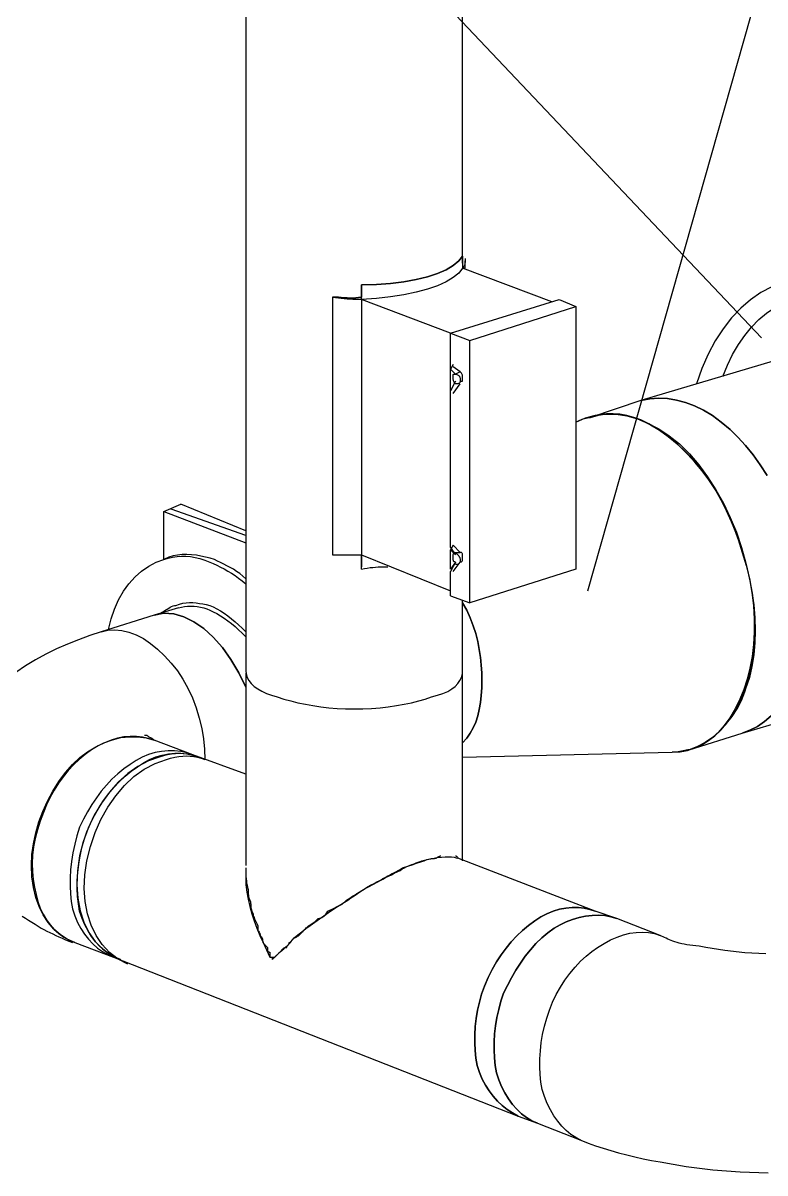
# Model space of a CAD drawing. Header units: metres. Extents: x 20 to 415, y 5 to 292.
# Drawn here: x 261.65 to 268.06, y 148.6 to 158.54 of the extents above; entities that cross this region are included whole.
import ezdxf

# ---------------------------------------------------------------- set-up
doc = ezdxf.new("R2010")
doc.units = ezdxf.units.M
for name, color, linetype in [('АРМАТУРА', 8, 'Continuous'), ('ВОЗДУХОВОДЫ', 7, 'Continuous'), ('ОБОЗНАЧЕНИЯ', 7, 'Continuous'), ('ОБОРУДОВАНИЕ', 8, 'Continuous')]:
    doc.layers.add(name, color=color, linetype=linetype)

msp = doc.modelspace()

# ---------------------------------------------------------------- linework, layer by layer
at = {"layer": 'АРМАТУРА'}
for points in [[(264.5722, 156.277), (264.7007, 156.2801), (264.8232, 156.2891), (264.9384, 156.3035), (265.045, 156.3231), (265.1425, 156.3474), (265.2291, 156.376), (265.3039, 156.4087), (265.366, 156.4451), (265.4141, 156.4845), (265.447, 156.527)], [(264.5722, 156.277), (264.7007, 156.2801), (264.8232, 156.2891), (264.9384, 156.3035), (265.045, 156.3231), (265.1425, 156.3474), (265.2291, 156.376), (265.3039, 156.4087), (265.366, 156.4451), (265.4141, 156.4845), (265.447, 156.527)], [(265.447, 156.527), (265.4141, 156.4847), (265.366, 156.4451), (265.3039, 156.4087), (265.2291, 156.376), (265.1425, 156.3474), (265.045, 156.3231), (264.9384, 156.3035), (264.8232, 156.2891), (264.7007, 156.2801), (264.5722, 156.277)], [(265.447, 156.527), (265.447, 156.4228)], [(265.4678, 156.5061), (265.4678, 156.5055), (265.4678, 156.5041), (265.4678, 156.5018), (265.4678, 156.4988), (265.4678, 156.4957), (265.4678, 156.4926), (265.4678, 156.4899), (265.4678, 156.4876), (265.4678, 156.4859), (265.4678, 156.4853)], [(265.447, 156.4228), (265.4141, 156.3803), (265.366, 156.3407), (265.3039, 156.3041), (265.2291, 156.2706), (265.1425, 156.2406), (265.045, 156.2143), (264.9384, 156.1922), (264.8232, 156.1743), (264.7007, 156.1608), (264.5722, 156.152)], [(265.447, 156.4645), (265.447, 156.4853)], [(265.4678, 156.4853), (265.4678, 156.4791), (265.4676, 156.4728), (265.4672, 156.4666), (265.4666, 156.4603), (265.4651, 156.4541), (265.4632, 156.4478), (265.4607, 156.4416), (265.4572, 156.4353), (265.4526, 156.4291), (265.447, 156.4228)], [(265.447, 156.4853), (265.447, 156.4797), (265.447, 156.4751), (265.447, 156.4718), (265.447, 156.469), (265.447, 156.4672), (265.447, 156.4659), (265.447, 156.4651), (265.447, 156.4647), (265.447, 156.4645), (265.447, 156.4645)], [(266.2176, 156.1312), (265.447, 156.4228)], [(265.4678, 156.4228), (265.4678, 156.4853)], [(264.5722, 156.277), (264.5722, 156.1729)], [(264.5722, 156.152), (264.5722, 156.277)], [(268.2172, 156.2979), (268.1191, 156.2604), (268.0251, 156.211), (267.9358, 156.1496), (267.8512, 156.0769), (267.7721, 155.9933), (267.6983, 155.899), (267.6306, 155.7944), (267.5694, 155.6801), (267.5148, 155.5562), (267.4673, 155.423)], [(264.3222, 156.1729), (264.3472, 156.1725), (264.3722, 156.171), (264.3972, 156.1689), (264.4222, 156.167), (264.4472, 156.1652), (264.4722, 156.1639), (264.4972, 156.1637), (264.5222, 156.165), (264.5472, 156.1679), (264.5722, 156.1729)], [(264.5722, 156.152), (264.5472, 156.152), (264.5222, 156.1522), (264.4972, 156.1527), (264.4722, 156.1535), (264.4472, 156.1548), (264.4222, 156.1566), (264.3972, 156.1593), (264.3722, 156.1627), (264.3472, 156.1672), (264.3222, 156.1729)], [(264.3222, 156.1729), (264.3222, 153.9442)], [(264.5722, 156.1729), (264.5472, 156.1679), (264.5222, 156.165), (264.4972, 156.1637), (264.4722, 156.1639), (264.4472, 156.1652), (264.4222, 156.167), (264.3972, 156.1689), (264.3722, 156.171), (264.3472, 156.1725), (264.3222, 156.1729)], [(265.3428, 155.8604), (264.5722, 156.152)], [(264.5722, 156.152), (264.5722, 153.9442)], [(265.3428, 155.8604), (266.2801, 156.152)], [(266.2801, 156.152), (266.4259, 156.0896)], [(267.6964, 155.4855), (267.7364, 155.583), (267.7812, 155.6749), (267.8308, 155.7609), (267.8852, 155.8403), (267.9439, 155.9125), (268.0068, 155.9775), (268.0743, 156.0344), (268.1457, 156.0827), (268.2211, 156.1223), (268.3005, 156.152)], [(265.5095, 155.798), (266.4259, 156.0896)], [(266.4259, 156.0896), (266.4259, 153.8193)], [(265.3428, 155.548), (265.3428, 155.8604)], [(265.3428, 155.8604), (265.5095, 155.798)], [(265.5095, 153.5277), (265.5095, 155.798)], [(265.3637, 155.5897), (265.3428, 155.548)], [(265.3428, 155.548), (265.3845, 155.5064)], [(265.3428, 155.548), (265.3845, 155.5064)], [(265.3428, 155.3606), (265.3428, 155.548)], [(265.4261, 155.5272), (265.3637, 155.5689)], [(265.3845, 155.423), (265.3789, 155.4293), (265.3743, 155.4356), (265.3707, 155.4418), (265.3683, 155.448), (265.3664, 155.4543), (265.3649, 155.4606), (265.3643, 155.4668), (265.3639, 155.473), (265.3637, 155.4793), (265.3637, 155.4855), (265.3637, 155.4912), (265.3639, 155.4957), (265.3643, 155.4993), (265.3649, 155.502), (265.3664, 155.5039), (265.3683, 155.5051), (265.3707, 155.506), (265.3743, 155.5062), (265.3789, 155.5064), (265.3845, 155.5064)], [(265.4261, 155.5272), (265.3845, 155.5064)], [(265.3845, 155.5064), (265.3907, 155.5057), (265.3968, 155.5041), (265.4026, 155.5014), (265.4082, 155.4978), (265.4132, 155.4935), (265.4174, 155.4884), (265.4212, 155.483), (265.4239, 155.4772), (265.4255, 155.471), (265.4261, 155.4647), (265.4261, 155.4585), (265.4259, 155.4524), (265.4255, 155.4466), (265.4249, 155.4412), (265.4237, 155.4362), (265.4216, 155.4318), (265.4191, 155.4283), (265.4155, 155.4253), (265.4109, 155.4237), (265.4053, 155.423)], [(265.447, 155.4647), (265.447, 155.471), (265.4468, 155.4772), (265.4464, 155.4835), (265.4457, 155.4897), (265.4443, 155.4959), (265.4424, 155.5022), (265.4399, 155.5085), (265.4364, 155.5147), (265.4318, 155.5209), (265.4261, 155.5272)], [(265.3845, 155.4439), (265.3428, 155.3606)], [(265.3845, 155.4439), (265.3428, 155.3606)], [(265.3637, 155.3397), (265.4261, 155.423)], [(265.4053, 155.423), (265.3845, 155.423)], [(265.4261, 155.4439), (265.4318, 155.4439), (265.4364, 155.4441), (265.4399, 155.4445), (265.4424, 155.4453), (265.4443, 155.4466), (265.4457, 155.4485), (265.4464, 155.4512), (265.4468, 155.4545), (265.447, 155.4591), (265.447, 155.4647)], [(265.3428, 154.0067), (265.3428, 155.3606)], [(263.5724, 154.1109), (262.9267, 154.34)], [(265.3637, 154.0276), (265.3428, 153.9859)], [(265.4261, 153.9651), (265.3637, 154.0276)], [(264.3222, 153.9442), (264.3472, 153.9442), (264.3722, 153.9442), (264.3972, 153.9442), (264.4222, 153.9442), (264.4472, 153.9442), (264.4722, 153.9442), (264.4972, 153.9442), (264.5222, 153.9442), (264.5472, 153.9442), (264.5722, 153.9442)], [(264.5722, 153.9442), (265.3428, 153.6318)], [(264.5722, 153.8193), (264.5722, 153.9442)], [(264.5722, 153.9442), (264.5722, 153.8401)], [(265.3428, 154.0067), (265.3845, 153.9442)], [(265.3428, 153.9859), (265.3845, 153.9442)], [(265.3428, 153.8193), (265.3428, 153.9859)], [(265.3845, 153.8818), (265.3789, 153.8824), (265.3743, 153.884), (265.3707, 153.887), (265.3683, 153.8905), (265.3664, 153.8949), (265.3649, 153.8999), (265.3643, 153.9053), (265.3639, 153.9111), (265.3637, 153.9172), (265.3637, 153.9234), (265.3637, 153.9297), (265.3639, 153.9357), (265.3643, 153.9417), (265.3649, 153.9471), (265.3664, 153.9522), (265.3683, 153.9565), (265.3707, 153.9601), (265.3743, 153.9628), (265.3789, 153.9644), (265.3845, 153.9651)], [(265.3845, 153.9651), (265.3907, 153.9588), (265.3968, 153.9526), (265.4026, 153.9463), (265.4082, 153.9401), (265.4132, 153.9338), (265.4174, 153.9276), (265.4212, 153.9213), (265.4239, 153.9151), (265.4255, 153.9088), (265.4261, 153.9026), (265.4261, 153.897), (265.4259, 153.8924), (265.4255, 153.8884), (265.4249, 153.8849), (265.4237, 153.8818), (265.4216, 153.8786), (265.4191, 153.8753), (265.4155, 153.8713), (265.4109, 153.8666), (265.4053, 153.8609)], [(265.3845, 153.9651), (265.4261, 153.9651)], [(265.4261, 153.8818), (265.4318, 153.8824), (265.4364, 153.884), (265.4399, 153.887), (265.4424, 153.8905), (265.4443, 153.8949), (265.4457, 153.8999), (265.4464, 153.9053), (265.4468, 153.9111), (265.447, 153.9172), (265.447, 153.9234), (265.447, 153.9297), (265.4468, 153.9357), (265.4464, 153.9417), (265.4457, 153.9471), (265.4443, 153.9522), (265.4424, 153.9565), (265.4399, 153.9601), (265.4364, 153.9628), (265.4318, 153.9644), (265.4261, 153.9651)], [(264.5722, 153.8193), (264.5972, 153.8249), (264.622, 153.8295), (264.6465, 153.833), (264.6709, 153.8357), (264.6947, 153.8376), (264.7176, 153.8388), (264.7401, 153.8397), (264.7615, 153.8399), (264.7819, 153.8401), (264.8013, 153.8401)], [(265.3845, 153.8818), (265.3428, 153.7984)], [(265.3845, 153.8818), (265.3428, 153.8193)], [(265.3637, 153.7984), (265.4261, 153.8818)], [(265.4053, 153.8609), (265.3845, 153.8609)], [(266.4259, 153.8193), (265.5095, 153.5277)], [(265.3428, 153.5902), (265.3428, 153.7984)], [(265.3428, 153.5902), (265.5095, 153.5277)]]:
    msp.add_lwpolyline(points, dxfattribs=at)
at = {"layer": 'ВОЗДУХОВОДЫ'}
for points in [[(263.5724, 166.2538), (263.5724, 152.9445)], [(265.447, 156.4853), (265.447, 166.2538)], [(268.5296, 155.7355), (266.9883, 155.2773)], [(266.9883, 155.2773), (266.5509, 155.1314)], [(268.0793, 154.6291), (268.0199, 154.7213), (267.9578, 154.8078), (267.8935, 154.888), (267.827, 154.9611), (267.7589, 155.0273), (267.6833, 155.0917), (267.6069, 155.1473), (267.5294, 155.1941), (267.4517, 155.2323), (267.3736, 155.2616), (267.2955, 155.2822), (267.2178, 155.2941), (267.1405, 155.2972), (267.0639, 155.2916), (266.9883, 155.2773)], [(266.9883, 155.2773), (267.0639, 155.2916), (267.1405, 155.2972), (267.2178, 155.2941), (267.2955, 155.2822), (267.3736, 155.2616), (267.4517, 155.2323), (267.5294, 155.1941), (267.6069, 155.1473), (267.6833, 155.0917), (267.7589, 155.0273), (267.827, 154.9611), (267.8935, 154.888), (267.9578, 154.8078), (268.0199, 154.7213), (268.0793, 154.6291)], [(266.9883, 155.1106), (266.9264, 155.1325), (266.8658, 155.1485), (266.8064, 155.1588), (266.7483, 155.1633), (266.6915, 155.1627), (266.6359, 155.1571), (266.5815, 155.1469), (266.5284, 155.1321), (266.4765, 155.1129), (266.4259, 155.0898)], [(266.4259, 155.0898), (266.509, 155.1269), (266.595, 155.1504), (266.6838, 155.1608), (266.7742, 155.1588), (266.866, 155.1446), (266.9583, 155.1183), (267.0508, 155.0806), (267.1424, 155.0319), (267.2328, 154.9723), (267.3215, 154.9023), (267.4071, 154.8163), (267.4884, 154.7211), (267.5648, 154.6176), (267.6361, 154.5068), (267.7017, 154.3895), (267.761, 154.2665), (267.8135, 154.1388), (267.8587, 154.0073), (267.8962, 153.8728), (267.9256, 153.736)], [(266.4259, 155.0898), (266.4384, 155.0961), (266.4509, 155.1021), (266.4634, 155.1081), (266.4759, 155.1135), (266.4884, 155.1185), (266.5009, 155.1229), (266.5134, 155.1265), (266.5259, 155.1292), (266.5384, 155.1308), (266.5509, 155.1314)], [(266.5509, 155.1314), (266.6209, 155.1515), (266.6929, 155.1617), (266.7667, 155.1621), (266.8419, 155.1529), (266.9181, 155.1342), (266.9947, 155.106), (267.0718, 155.0688), (267.1487, 155.0221), (267.2251, 154.9667), (267.3007, 154.9023), (267.3744, 154.8357), (267.4453, 154.7609), (267.5127, 154.6789), (267.5767, 154.5905), (267.6367, 154.4962), (267.6921, 154.397), (267.7429, 154.2935), (267.7885, 154.1865), (267.8287, 154.0769), (267.8631, 153.9651), (267.8974, 153.8522), (267.9256, 153.7385), (267.9474, 153.6249), (267.9631, 153.5118), (267.9724, 153.4002), (267.9756, 153.2902), (267.9724, 153.183), (267.9631, 153.0786), (267.9474, 152.9782), (267.9256, 152.882), (267.8924, 152.7858), (267.8554, 152.697), (267.8143, 152.6158), (267.7693, 152.5421), (267.72, 152.4758), (267.666, 152.4171), (267.6079, 152.3659), (267.545, 152.3221), (267.4773, 152.2859), (267.4048, 152.2571)], [(267.2591, 152.2363), (267.3265, 152.2407), (267.3915, 152.2534), (267.454, 152.274), (267.514, 152.3023), (267.5715, 152.338), (267.6265, 152.3802), (267.679, 152.4292), (267.7289, 152.4844), (267.7764, 152.5452), (267.8214, 152.6112), (267.8564, 152.6831), (267.8866, 152.7603), (267.912, 152.8428), (267.9326, 152.9295), (267.9491, 153.0201), (267.961, 153.1136), (267.9685, 153.2098), (267.972, 153.3077), (267.9716, 153.4071), (267.9672, 153.5068), (267.9522, 153.6131), (267.9326, 153.7189), (267.9083, 153.8238), (267.8799, 153.9278), (267.8475, 154.0303), (267.8112, 154.1307), (267.7716, 154.229), (267.7287, 154.3248), (267.6827, 154.4172), (267.634, 154.5066), (267.5765, 154.5916), (267.5169, 154.6714), (267.455, 154.7459), (267.3917, 154.8153), (267.3267, 154.879), (267.2605, 154.9371), (267.1934, 154.9894), (267.1253, 155.0358), (267.057, 155.0762), (266.9883, 155.1106)], [(267.9256, 153.736), (267.9468, 153.6181), (267.961, 153.5016), (267.9678, 153.3877), (267.9683, 153.2765), (267.962, 153.1684), (267.9495, 153.0642), (267.9312, 152.9641), (267.9068, 152.8689), (267.8772, 152.7789), (267.8423, 152.6945), (267.8023, 152.611), (267.7577, 152.535), (267.7083, 152.4671), (267.655, 152.4073), (267.5975, 152.3561), (267.5363, 152.3138), (267.4717, 152.2803), (267.4036, 152.2561), (267.3328, 152.2413), (267.2591, 152.2363)], [(265.447, 152.9445), (265.447, 153.5485)], [(265.447, 153.5277), (265.482, 153.4641), (265.5124, 153.3983), (265.538, 153.3313), (265.5597, 153.2631), (265.5772, 153.1944), (265.5909, 153.1259), (265.6013, 153.0576), (265.6082, 152.9905), (265.6124, 152.9249), (265.6136, 152.8612), (265.6124, 152.7937), (265.6082, 152.7289), (265.6013, 152.6668), (265.5909, 152.6077), (265.5772, 152.5514), (265.5597, 152.4983), (265.538, 152.4485), (265.5124, 152.4019), (265.482, 152.359), (265.447, 152.3196)], [(265.447, 152.3196), (265.482, 152.359), (265.5124, 152.4019), (265.538, 152.4485), (265.5597, 152.4983), (265.5772, 152.5514), (265.5909, 152.6077), (265.6013, 152.6668), (265.6082, 152.7289), (265.6124, 152.7937), (265.6136, 152.8612), (265.6124, 152.9249), (265.6082, 152.9905), (265.6013, 153.0578), (265.5909, 153.1259), (265.5772, 153.1944), (265.5597, 153.2631), (265.538, 153.3313), (265.5124, 153.3983), (265.482, 153.4641), (265.447, 153.5277)], [(262.781, 153.4235), (262.3227, 153.2777)], [(262.9892, 153.486), (262.781, 153.4235)], [(262.781, 153.4235), (262.8638, 153.4381), (262.9492, 153.4327), (263.0359, 153.4081), (263.1225, 153.3656), (263.2079, 153.3065), (263.2908, 153.2317), (263.37, 153.1423), (263.4441, 153.0397), (263.512, 152.9247), (263.5724, 152.7987)], [(263.5724, 152.7987), (263.512, 152.9247), (263.4441, 153.0397), (263.37, 153.1423), (263.2908, 153.2317), (263.2079, 153.3065), (263.1225, 153.3656), (263.0359, 153.4081), (262.9492, 153.4325), (262.8638, 153.4381), (262.781, 153.4235)], [(262.3227, 153.2777), (262.2234, 153.2452), (262.1257, 153.21), (262.0295, 153.1717), (261.9355, 153.1301), (261.8437, 153.0851), (261.7543, 153.0363), (261.6679, 152.9836), (261.5841, 152.9266)], [(262.3227, 153.2777), (262.3802, 153.2915), (262.4396, 153.2956), (262.5004, 153.2902), (262.5622, 153.2754), (262.6247, 153.2517), (262.6872, 153.2192), (262.7491, 153.1784), (262.8099, 153.1292), (262.8693, 153.0719), (262.9267, 153.007), (262.9805, 152.9409), (263.029, 152.8685), (263.0723, 152.7903), (263.1105, 152.7077), (263.1429, 152.6216), (263.1696, 152.5331), (263.1908, 152.4431), (263.2061, 152.3525), (263.2152, 152.2623), (263.2183, 152.1738)], [(263.5724, 152.9445), (263.5756, 152.9139), (263.5845, 152.8847), (263.5995, 152.857), (263.6197, 152.831), (263.6453, 152.8066), (263.6759, 152.7841), (263.7111, 152.7637), (263.7511, 152.7451), (263.7951, 152.7291), (263.8432, 152.7154), (263.9007, 152.6972), (263.9605, 152.6806), (264.0225, 152.6654), (264.0869, 152.6518), (264.1529, 152.64), (264.221, 152.63), (264.291, 152.6218), (264.3624, 152.616), (264.4354, 152.6125), (264.5097, 152.6112), (264.5847, 152.6125), (264.659, 152.616), (264.7324, 152.622), (264.8042, 152.63), (264.8742, 152.64), (264.9417, 152.6518), (265.006, 152.6654), (265.0669, 152.6806), (265.1237, 152.6972), (265.1762, 152.7154), (265.2293, 152.7291), (265.2764, 152.7451), (265.3174, 152.7635), (265.3524, 152.7841), (265.382, 152.8066), (265.4057, 152.831), (265.4239, 152.857), (265.4368, 152.8847), (265.4445, 152.9139), (265.447, 152.9445)], [(263.5724, 152.9236), (263.5724, 152.3821)], [(265.447, 152.3821), (265.447, 152.9236)], [(267.8631, 152.4029), (269.3419, 152.8403)], [(267.8631, 152.4029), (267.9306, 152.4267), (267.9951, 152.4598), (268.0564, 152.5019), (268.1141, 152.5527)], [(268.1141, 152.5527), (268.0564, 152.5019), (267.9951, 152.4598), (267.9306, 152.4267), (267.8631, 152.4029)], [(261.7187, 151.2574), (261.7231, 151.3517), (261.7356, 151.4463), (261.7558, 151.5408), (261.7833, 151.6344), (261.8176, 151.726), (261.8582, 151.8154), (261.9045, 151.9012), (261.9559, 151.9832), (262.0122, 152.0605), (262.0728, 152.1322), (262.1371, 152.1909), (262.2044, 152.2419), (262.2744, 152.2848), (262.3461, 152.3194), (262.4189, 152.3457), (262.4927, 152.3632), (262.5664, 152.3717), (262.6393, 152.3709), (262.7112, 152.3604), (262.781, 152.3404)], [(262.781, 152.3404), (262.7303, 152.3567), (262.6787, 152.3677), (262.626, 152.3736), (262.5722, 152.3742), (262.5181, 152.3692), (262.4631, 152.3586), (262.4075, 152.3421), (262.3517, 152.3198), (262.2956, 152.2915), (262.2394, 152.2571), (262.1844, 152.2178), (262.1321, 152.1749), (262.0826, 152.1284), (262.0357, 152.0786), (261.9922, 152.0255), (261.9516, 151.9693), (261.9141, 151.9101), (261.8801, 151.8479), (261.8497, 151.7831), (261.8228, 151.7156), (261.7941, 151.6406), (261.7703, 151.566), (261.7516, 151.4919), (261.7379, 151.4184), (261.7291, 151.3459), (261.7254, 151.2747), (261.7266, 151.2051), (261.7329, 151.1372), (261.7441, 151.0712), (261.7604, 151.0074), (261.7754, 150.9468), (261.7949, 150.8902), (261.8193, 150.8375), (261.8476, 150.7889), (261.8801, 150.7446), (261.9164, 150.7046), (261.9559, 150.6692), (261.999, 150.6381), (262.0449, 150.6121), (262.0936, 150.5909)], [(262.781, 152.3404), (262.7747, 152.3461), (262.7685, 152.3509), (262.7622, 152.3548), (262.756, 152.3582), (262.7497, 152.3613), (262.7434, 152.3644), (262.7372, 152.3679), (262.731, 152.3719), (262.7247, 152.3765), (262.7185, 152.3821), (262.7128, 152.3821), (262.7083, 152.3821), (262.7047, 152.3821), (262.7022, 152.3821), (262.7003, 152.3821), (262.6989, 152.3821), (262.6983, 152.3821), (262.6978, 152.3821), (262.6976, 152.3821), (262.6976, 152.3821)], [(263.1142, 152.2155), (262.781, 152.3404)], [(263.5724, 152.3821), (263.5724, 151.2574)], [(265.447, 151.299), (265.447, 152.3821)], [(267.4048, 152.2571), (267.8631, 152.4029)], [(263.1142, 152.2155), (263.063, 152.2317), (263.0099, 152.2428), (262.9553, 152.2488), (262.8997, 152.2492), (262.8434, 152.2442), (262.7872, 152.2336), (262.7316, 152.2171), (262.677, 152.1949), (262.6239, 152.1665), (262.5727, 152.1322), (262.5177, 152.0928), (262.4652, 152.0499), (262.4152, 152.0034), (262.3677, 151.9537), (262.3227, 151.9006), (262.2802, 151.8443), (262.2402, 151.7852), (262.2028, 151.7229), (262.1678, 151.6581), (262.1353, 151.5906), (262.1122, 151.5156), (262.0928, 151.4411), (262.0772, 151.3669), (262.0653, 151.2934), (262.0572, 151.2209), (262.0528, 151.1499), (262.0522, 151.0801), (262.0553, 151.0122), (262.0622, 150.9462), (262.0728, 150.8825), (262.0934, 150.8218), (262.1176, 150.7652), (262.1453, 150.7125), (262.1765, 150.664), (262.2109, 150.6196), (262.2482, 150.5796), (262.2888, 150.5442), (262.3321, 150.5132), (262.3781, 150.4871), (262.4269, 150.4659)], [(262.4893, 150.4451), (262.4406, 150.4663), (262.3946, 150.4923), (262.3513, 150.5234), (262.3106, 150.5588), (262.2734, 150.5988), (262.239, 150.6431), (262.2078, 150.6917), (262.1801, 150.7444), (262.1559, 150.801), (262.1353, 150.8616), (262.1246, 150.9254), (262.1178, 150.9912), (262.1146, 151.0587), (262.1153, 151.1276), (262.1196, 151.1976), (262.1278, 151.268), (262.1396, 151.3388), (262.1553, 151.4096), (262.1746, 151.4798), (262.1977, 151.549), (262.2302, 151.6221), (262.2652, 151.6914), (262.3027, 151.7571), (262.3427, 151.8189), (262.3852, 151.877), (262.4302, 151.9314), (262.4777, 151.982), (262.5277, 152.0289), (262.5802, 152.072), (262.6352, 152.1113), (262.6864, 152.1457), (262.7393, 152.174), (262.7937, 152.1963), (262.8484, 152.2128), (262.9034, 152.2234), (262.9576, 152.2284), (263.0107, 152.228), (263.0617, 152.2221), (263.1105, 152.2109), (263.1559, 152.1946)], [(263.1559, 152.1946), (263.1246, 152.2059), (263.0932, 152.2146), (263.0615, 152.2209), (263.0296, 152.2246), (262.9969, 152.2259), (262.9638, 152.2246), (262.9301, 152.2209), (262.8953, 152.2146), (262.8595, 152.2059), (262.8226, 152.1946)], [(265.447, 152.1946), (267.2591, 152.2363)], [(267.4048, 152.2571), (267.3924, 152.2565), (267.3797, 152.2551), (267.3667, 152.2528), (267.3536, 152.2498), (267.3399, 152.2467), (267.3253, 152.2436), (267.3103, 152.2409), (267.2942, 152.2386), (267.2772, 152.2369), (267.2591, 152.2363)], [(262.8226, 152.1946), (262.7297, 152.1617), (262.6391, 152.1138), (262.552, 152.0522), (262.4698, 151.978), (262.3931, 151.8926), (262.3231, 151.7972), (262.2615, 151.6931), (262.2088, 151.5815), (262.1663, 151.4636), (262.1353, 151.3407), (262.1171, 151.2122), (262.1122, 151.0897), (262.1199, 150.9741), (262.1399, 150.8666), (262.1717, 150.7679), (262.2148, 150.6794), (262.2686, 150.6019), (262.3325, 150.5363), (262.4064, 150.4836), (262.4893, 150.4451)], [(262.5518, 150.4034), (262.4687, 150.4476), (262.395, 150.5046), (262.3311, 150.5734), (262.2773, 150.6527), (262.2342, 150.7419), (262.2023, 150.8398), (262.1823, 150.9456), (262.1746, 151.058), (262.1796, 151.1761), (262.1977, 151.299), (262.2282, 151.4225), (262.2692, 151.5421), (262.32, 151.656), (262.3798, 151.7629), (262.4477, 151.8614), (262.5231, 151.9499), (262.6054, 152.027), (262.6937, 152.0909), (262.7872, 152.1403), (262.8851, 152.1738)], [(262.8851, 152.1738), (262.922, 152.1851), (262.9578, 152.1938), (262.9926, 152.2001), (263.0263, 152.2038), (263.0596, 152.2051), (263.0921, 152.2038), (263.124, 152.2001), (263.1556, 152.1938), (263.1871, 152.1851), (263.2183, 152.1738)], [(263.5724, 152.0489), (263.1142, 152.2155)], [(263.8015, 150.4451), (263.8015, 150.4659), (263.8072, 150.4659), (263.8117, 150.4659), (263.8153, 150.4659), (263.8178, 150.4659), (263.8199, 150.4659), (263.8211, 150.4659), (263.8217, 150.4659), (263.8222, 150.4659), (263.8224, 150.4659), (263.8432, 150.4867), (263.8438, 150.4874), (263.8453, 150.489), (263.8478, 150.4913), (263.8505, 150.494), (263.8536, 150.4971), (263.8567, 150.5003), (263.8594, 150.5032), (263.8619, 150.5055), (263.8634, 150.5071), (263.864, 150.5076), (263.8647, 150.5082), (263.8661, 150.5098), (263.8686, 150.5121), (263.8713, 150.5151), (263.8744, 150.518), (263.8776, 150.5211), (263.8803, 150.524), (263.8828, 150.5263), (263.8842, 150.5278), (263.8849, 150.5284), (263.8905, 150.534), (263.8953, 150.5386), (263.899, 150.5421), (263.9026, 150.5448), (263.9057, 150.5467), (263.9088, 150.548), (263.9123, 150.5488), (263.9161, 150.549), (263.9209, 150.5492), (263.9265, 150.5492), (263.9271, 150.5548), (263.9286, 150.5596), (263.9311, 150.5636), (263.9338, 150.5669), (263.9369, 150.57), (263.9401, 150.5732), (263.9428, 150.5767), (263.9453, 150.5807), (263.9467, 150.5852), (263.9473, 150.5909), (263.953, 150.5915), (263.9577, 150.5932), (263.9615, 150.5961), (263.965, 150.5996), (263.9682, 150.604), (263.9713, 150.609), (263.9748, 150.6144), (263.9788, 150.6202), (263.9834, 150.6263), (263.989, 150.6325), (263.9952, 150.6331), (264.0015, 150.6348), (264.0077, 150.6377), (264.014, 150.6413), (264.0202, 150.6456), (264.0265, 150.6506), (264.0327, 150.6561), (264.039, 150.6619), (264.0452, 150.6679), (264.0515, 150.6742), (264.0577, 150.6804), (264.064, 150.6867), (264.0702, 150.6929), (264.0765, 150.6992), (264.0827, 150.7054), (264.089, 150.7117), (264.0952, 150.7179), (264.1015, 150.7242), (264.1077, 150.7304), (264.114, 150.7367), (264.1258, 150.7429), (264.1367, 150.7492), (264.1465, 150.7554), (264.1552, 150.7617), (264.1635, 150.7679), (264.171, 150.7741), (264.1779, 150.7804), (264.1846, 150.7866), (264.191, 150.7929), (264.1973, 150.7992), (264.2041, 150.7998), (264.2119, 150.8016), (264.2206, 150.8048), (264.2296, 150.8091), (264.2389, 150.8148), (264.2483, 150.8216), (264.2573, 150.8298), (264.266, 150.8391), (264.2737, 150.8498), (264.2806, 150.8616), (264.2931, 150.8679), (264.3056, 150.8741), (264.3181, 150.8804), (264.3306, 150.8866), (264.3431, 150.8929), (264.3556, 150.8991), (264.3681, 150.9054), (264.3806, 150.9116), (264.3931, 150.9179), (264.4056, 150.9241), (264.4181, 150.936), (264.4308, 150.947), (264.4437, 150.9572), (264.4568, 150.9668), (264.4708, 150.9762), (264.4851, 150.9856), (264.5001, 150.9953), (264.5162, 151.0056), (264.5332, 151.0164), (264.5514, 151.0283), (264.5701, 151.0401), (264.5889, 151.0512), (264.6076, 151.0614), (264.6263, 151.071), (264.6451, 151.0803), (264.6638, 151.0897), (264.6826, 151.0995), (264.7013, 151.1097), (264.7201, 151.1205), (264.7388, 151.1324), (264.7576, 151.1443), (264.7763, 151.1553), (264.7951, 151.1655), (264.8138, 151.1751), (264.8325, 151.1845), (264.8513, 151.1938), (264.87, 151.2036), (264.8888, 151.2138), (264.9075, 151.2247), (264.9263, 151.2365), (264.945, 151.2428), (264.9638, 151.249), (264.9825, 151.2553), (265.0013, 151.2615), (265.02, 151.2678), (265.0387, 151.274), (265.0575, 151.2803), (265.0762, 151.2865), (265.095, 151.2928), (265.1137, 151.299), (265.1262, 151.3046), (265.1385, 151.3092), (265.1506, 151.3128), (265.1625, 151.3155), (265.1737, 151.3174), (265.1841, 151.3186), (265.1941, 151.3194), (265.2031, 151.3196), (265.211, 151.3199), (265.2179, 151.3199), (265.2241, 151.3255), (265.2302, 151.3301), (265.236, 151.3336), (265.2416, 151.3363), (265.2466, 151.3382), (265.2508, 151.3394), (265.2545, 151.3403), (265.2572, 151.3405), (265.2589, 151.3407), (265.2595, 151.3407)], [(263.8015, 150.4451), (263.8072, 150.4507), (263.8119, 150.4555), (263.8157, 150.4594), (263.8192, 150.4628), (263.8224, 150.4659), (263.8255, 150.469), (263.829, 150.4726), (263.833, 150.4765), (263.8376, 150.4811), (263.8432, 150.4867), (263.8563, 150.4992), (263.8703, 150.5119), (263.8853, 150.5248), (263.9005, 150.5382), (263.9161, 150.5519), (263.9317, 150.5663), (263.9469, 150.5815), (263.9619, 150.5973), (263.9759, 150.6144), (263.989, 150.6325), (264.0215, 150.6581), (264.0561, 150.6848), (264.0923, 150.7121), (264.13, 150.7398), (264.1687, 150.7679), (264.2079, 150.796), (264.2475, 150.8239), (264.2868, 150.8512), (264.3258, 150.8777), (264.3639, 150.9033), (264.3945, 150.922), (264.4243, 150.9408), (264.453, 150.9595), (264.4816, 150.9783), (264.5097, 150.997), (264.5378, 151.0158), (264.5664, 151.0345), (264.5951, 151.0533), (264.6249, 151.072), (264.6555, 151.0907), (264.6805, 151.1032), (264.7055, 151.1157), (264.7305, 151.1282), (264.7555, 151.1407), (264.7805, 151.1532), (264.8055, 151.1657), (264.8305, 151.1782), (264.8555, 151.1907), (264.8804, 151.2032), (264.9054, 151.2157), (264.9248, 151.2276), (264.945, 151.2384), (264.9656, 151.2482), (264.9865, 151.2572), (265.0071, 151.2653), (265.0269, 151.2728), (265.0458, 151.2799), (265.0633, 151.2865), (265.0792, 151.2928), (265.0929, 151.299), (265.141, 151.3103), (265.1854, 151.3192), (265.226, 151.3259), (265.2629, 151.3305), (265.296, 151.333), (265.3254, 151.3336), (265.351, 151.3326), (265.3728, 151.3297), (265.391, 151.3255), (265.4053, 151.3199)], [(265.3845, 151.3407), (265.3845, 151.3407), (265.3851, 151.3407), (265.3866, 151.3407), (265.3891, 151.3403), (265.3918, 151.3394), (265.3949, 151.3382), (265.398, 151.3363), (265.4007, 151.3336), (265.4032, 151.3301), (265.4047, 151.3255), (265.4053, 151.3199)], [(262.0936, 150.5909), (262.0274, 150.6209), (261.9666, 150.6602), (261.9116, 150.7085), (261.8626, 150.7656), (261.8203, 150.8304), (261.7847, 150.9029), (261.7564, 150.9822), (261.7358, 151.068), (261.7231, 151.1601), (261.7187, 151.2574)], [(263.5724, 151.2365), (263.5724, 151.2365), (263.5724, 151.2178), (263.5726, 151.1991), (263.5731, 151.1803), (263.5737, 151.1616), (263.5751, 151.1428), (263.577, 151.1241), (263.5795, 151.1053), (263.583, 151.0866), (263.5876, 151.0678), (263.5933, 151.0491), (263.5933, 151.0366), (263.5935, 151.0243), (263.5939, 151.0122), (263.5945, 151.0006), (263.596, 150.9893), (263.5978, 150.9787), (263.6003, 150.9689), (263.6039, 150.9597), (263.6085, 150.9518), (263.6141, 150.9449), (263.6141, 150.9331), (263.6143, 150.9222), (263.6147, 150.912), (263.6153, 150.9023), (263.6168, 150.8929), (263.6187, 150.8835), (263.6212, 150.8739), (263.6247, 150.8637), (263.6293, 150.8527), (263.6349, 150.8408), (263.6355, 150.8339), (263.6372, 150.826), (263.6399, 150.8171), (263.6437, 150.8073), (263.6478, 150.7966), (263.6528, 150.7854), (263.6584, 150.7737), (263.6643, 150.7614), (263.6703, 150.7492), (263.6766, 150.7367), (263.6766, 150.736), (263.6766, 150.7344), (263.6766, 150.7317), (263.6766, 150.7281), (263.6766, 150.7238), (263.6766, 150.7187), (263.6766, 150.7133), (263.6766, 150.7075), (263.6766, 150.7013), (263.6766, 150.695), (263.6822, 150.6888), (263.6868, 150.6827), (263.6903, 150.6769), (263.6928, 150.6715), (263.6947, 150.6665), (263.6961, 150.6621), (263.6968, 150.6586), (263.6972, 150.6556), (263.6974, 150.654), (263.6974, 150.6534), (263.703, 150.6471), (263.7076, 150.6409), (263.7111, 150.6346), (263.7136, 150.6284), (263.7157, 150.6221), (263.717, 150.6159), (263.7176, 150.6096), (263.718, 150.6034), (263.7182, 150.5971), (263.7182, 150.5909), (263.7238, 150.5852), (263.7286, 150.5807), (263.7326, 150.5767), (263.7359, 150.5732), (263.7391, 150.57), (263.7422, 150.5669), (263.7457, 150.5636), (263.7495, 150.5596), (263.7543, 150.555), (263.7599, 150.5492), (263.7599, 150.5436), (263.7599, 150.539), (263.7599, 150.5357), (263.7599, 150.533), (263.7599, 150.5311), (263.7599, 150.5298), (263.7599, 150.529), (263.7599, 150.5286), (263.7599, 150.5284), (263.7599, 150.5284), (263.7605, 150.5228), (263.762, 150.5182), (263.7645, 150.5148), (263.7672, 150.5121), (263.7703, 150.5103), (263.7734, 150.509), (263.7761, 150.5082), (263.7786, 150.5078), (263.7801, 150.5076), (263.7807, 150.5076), (263.7807, 150.5019), (263.7807, 150.4973), (263.7807, 150.494), (263.7807, 150.4913), (263.7807, 150.4894), (263.7807, 150.4882), (263.7807, 150.4874), (263.7807, 150.4869), (263.7807, 150.4867), (263.7807, 150.4659), (263.7813, 150.4659), (263.7828, 150.4659), (263.7853, 150.4659), (263.788, 150.4659), (263.7911, 150.4659), (263.7943, 150.4659), (263.7972, 150.4659), (263.7995, 150.4659), (263.8009, 150.4659), (263.8015, 150.4451)], [(263.5724, 151.2365), (263.5724, 151.2234), (263.5724, 151.2095), (263.5724, 151.1947), (263.5724, 151.1793), (263.5724, 151.1637), (263.5724, 151.148), (263.5724, 151.1328), (263.5724, 151.118), (263.5724, 151.1039), (263.5724, 151.0907), (263.5806, 151.0283), (263.592, 150.9658), (263.607, 150.9033), (263.6247, 150.8408), (263.6453, 150.7783), (263.6684, 150.7158), (263.6936, 150.6534), (263.7211, 150.5909), (263.7501, 150.5284), (263.7807, 150.4659), (263.7863, 150.4659), (263.7909, 150.4659), (263.7945, 150.4659), (263.797, 150.4659), (263.799, 150.4659), (263.8003, 150.4659), (263.8009, 150.4659), (263.8013, 150.4659), (263.8015, 150.4659), (263.8015, 150.4659), (263.8015, 150.4653), (263.8015, 150.4638), (263.8015, 150.4615), (263.8015, 150.4586), (263.8015, 150.4555), (263.8015, 150.4524), (263.8015, 150.4496), (263.8015, 150.4474), (263.8015, 150.4457), (263.8015, 150.4451)], [(266.5925, 150.8616), (265.4053, 151.3199)], [(265.926, 149.0912), (265.8773, 149.1181), (265.8313, 149.1487), (265.7879, 149.1831), (265.7473, 149.2212), (265.71, 149.2631), (265.6757, 149.3087), (265.6444, 149.358), (265.6167, 149.4111), (265.5926, 149.468), (265.572, 149.5286), (265.5613, 149.5924), (265.5545, 149.6582), (265.5513, 149.7256), (265.552, 149.7946), (265.5563, 149.8646), (265.5644, 149.935), (265.5763, 150.0058), (265.5919, 150.0766), (265.6113, 150.1468), (265.6344, 150.2159), (265.6669, 150.2891), (265.7019, 150.3584), (265.7394, 150.424), (265.7794, 150.4859), (265.8219, 150.544), (265.8669, 150.5984), (265.9144, 150.649), (265.9644, 150.6958), (266.0168, 150.739), (266.0718, 150.7783), (266.1229, 150.8127), (266.176, 150.841), (266.2303, 150.8633), (266.2851, 150.8798), (266.3401, 150.8904), (266.3943, 150.8954), (266.4474, 150.895), (266.4984, 150.8889), (266.5471, 150.8779), (266.5925, 150.8616)], [(266.5925, 150.8616), (266.5471, 150.8779), (266.4984, 150.8889), (266.4474, 150.895), (266.3943, 150.8954), (266.3401, 150.8904), (266.2851, 150.8798), (266.2303, 150.8633), (266.176, 150.841), (266.1229, 150.8127), (266.0718, 150.7783), (266.0168, 150.739), (265.9644, 150.6958), (265.9144, 150.649), (265.8669, 150.5984), (265.8219, 150.544), (265.7794, 150.4859), (265.7394, 150.424), (265.7019, 150.3584), (265.6669, 150.2891), (265.6344, 150.2159), (265.6113, 150.1468), (265.5919, 150.0766), (265.5763, 150.0058), (265.5644, 149.935), (265.5563, 149.8646), (265.552, 149.7946), (265.5513, 149.7256), (265.5545, 149.6582), (265.5613, 149.5924), (265.572, 149.5286), (265.5926, 149.468), (265.6167, 149.4111), (265.6444, 149.358), (265.6757, 149.3087), (265.71, 149.2631), (265.7473, 149.2212), (265.7879, 149.1831), (265.8313, 149.1487), (265.8773, 149.1181), (265.926, 149.0912)], [(266.78, 150.7992), (266.5925, 150.8616)], [(261.6385, 150.8194), (261.6666, 150.8019), (261.6947, 150.7848), (261.7224, 150.7681), (261.7499, 150.7515), (261.7764, 150.7342), (261.802, 150.7158), (261.827, 150.7033), (261.8522, 150.6908), (261.8776, 150.6783), (261.9032, 150.6658), (261.9295, 150.6534), (261.9566, 150.6409), (261.984, 150.6284), (262.0126, 150.6159), (262.0422, 150.6034), (262.0728, 150.5909)], [(266.0927, 149.0287), (266.0439, 149.0506), (265.9979, 149.0783), (265.9546, 149.1114), (265.914, 149.1498), (265.8767, 149.1929), (265.8423, 149.2401), (265.8111, 149.2916), (265.7834, 149.3468), (265.7592, 149.4051), (265.7386, 149.4661), (265.728, 149.5299), (265.7211, 149.5957), (265.718, 149.6632), (265.7186, 149.7321), (265.723, 149.8021), (265.7311, 149.8725), (265.7429, 149.9433), (265.7586, 150.0141), (265.7779, 150.0841), (265.8011, 150.1535), (265.8336, 150.2216), (265.8685, 150.288), (265.906, 150.3524), (265.946, 150.4144), (265.9885, 150.4738), (266.0335, 150.5298), (266.081, 150.5825), (266.131, 150.6315), (266.1835, 150.6761), (266.2385, 150.7158), (266.2897, 150.7452), (266.3428, 150.7706), (266.3974, 150.7917), (266.453, 150.8081), (266.5092, 150.82), (266.5655, 150.8269), (266.6211, 150.8285), (266.6756, 150.8246), (266.7288, 150.8148), (266.78, 150.7992)], [(266.78, 150.7992), (266.7288, 150.815), (266.6756, 150.8246), (266.6211, 150.8285), (266.5655, 150.8269), (266.5092, 150.82), (266.453, 150.8081), (266.3974, 150.7917), (266.3428, 150.7706), (266.2897, 150.7452), (266.2385, 150.7158), (266.1835, 150.6761), (266.131, 150.6315), (266.081, 150.5825), (266.0335, 150.5298), (265.9885, 150.4738), (265.946, 150.4144), (265.906, 150.3524), (265.8685, 150.288), (265.8336, 150.2216), (265.8011, 150.1535), (265.7779, 150.0843), (265.7586, 150.0141), (265.7429, 149.9433), (265.7311, 149.8725), (265.723, 149.8021), (265.7186, 149.7321), (265.718, 149.6632), (265.7211, 149.5957), (265.728, 149.5299), (265.7386, 149.4661), (265.7592, 149.4051), (265.7834, 149.3468), (265.8111, 149.2916), (265.8423, 149.2401), (265.8767, 149.1929), (265.914, 149.1498), (265.9546, 149.1114), (265.9979, 149.0783), (266.0439, 149.0506), (266.0927, 149.0287)], [(267.1549, 150.6534), (266.78, 150.7992)], [(266.4676, 148.8829), (266.4245, 148.9048), (266.383, 148.9325), (266.343, 148.9656), (266.3053, 149.004), (266.2697, 149.0471), (266.2366, 149.0943), (266.2064, 149.1458), (266.1789, 149.201), (266.1549, 149.2593), (266.1343, 149.3203), (266.1237, 149.3841), (266.1168, 149.4499), (266.1137, 149.5174), (266.1143, 149.5863), (266.1187, 149.6563), (266.1268, 149.7267), (266.1387, 149.7975), (266.1543, 149.8683), (266.1737, 149.9385), (266.1968, 150.0077), (266.2243, 150.0758), (266.2562, 150.142), (266.292, 150.206), (266.3314, 150.2674), (266.3739, 150.3253), (266.4188, 150.3797), (266.4657, 150.4296), (266.514, 150.4751), (266.5636, 150.5151), (266.6134, 150.5492), (266.6696, 150.5842), (266.7256, 150.614), (266.7815, 150.6388), (266.8371, 150.6579), (266.8921, 150.6717), (266.9462, 150.6798), (266.9999, 150.6821), (267.0526, 150.6785), (267.1043, 150.669), (267.1549, 150.6534)], [(268.0693, 150.4932), (267.8879, 150.5038), (267.7137, 150.5223), (267.5506, 150.5492), (267.52, 150.5548), (267.4907, 150.5596), (267.4625, 150.5636), (267.4357, 150.5669), (267.4101, 150.57), (267.3857, 150.5732), (267.3626, 150.5767), (267.3407, 150.5807), (267.3201, 150.5852), (267.3007, 150.5909), (267.2826, 150.5971), (267.2655, 150.6034), (267.2495, 150.6096), (267.2345, 150.6159), (267.2201, 150.6221), (267.2061, 150.6284), (267.193, 150.6346), (267.1801, 150.6409), (267.1674, 150.6471), (267.1549, 150.6534)], [(262.0936, 150.5909), (262.4269, 150.4659)], [(262.4269, 150.4659), (265.926, 149.0912)], [(265.926, 149.0912), (266.0927, 149.0287)], [(266.0927, 149.0287), (266.4676, 148.8829)], [(266.4676, 148.8829), (266.5307, 148.8586), (266.595, 148.8354), (266.6606, 148.8136), (266.7275, 148.793), (266.7956, 148.7736), (266.865, 148.7555), (266.9356, 148.7386), (267.0074, 148.723), (267.0806, 148.7086), (267.1549, 148.6955), (267.3782, 148.6567), (267.6096, 148.6278), (267.847, 148.6086), (268.0884, 148.5993)]]:
    msp.add_lwpolyline(points, dxfattribs=at)
at = {"layer": 'ОБОЗНАЧЕНИЯ'}
for points in [[(268.0297, 155.8188), (261.7604, 162.4422)], [(266.5301, 153.6318), (268.2172, 159.5887), (271.883, 151.3199)]]:
    msp.add_lwpolyline(points, dxfattribs=at)
at = {"layer": 'ОБОРУДОВАНИЕ'}
for points in [[(262.8643, 154.3191), (263.0101, 154.3816)], [(262.8643, 154.3191), (263.5724, 154.0484)], [(262.8643, 153.9026), (262.8643, 154.3191)], [(263.5724, 154.1525), (263.0101, 154.3816)], [(262.8643, 153.9026), (262.9017, 153.9138), (262.9395, 153.9224), (262.9774, 153.9284), (263.0155, 153.9313), (263.0544, 153.9313), (263.0938, 153.9282), (263.1338, 153.9217), (263.1748, 153.9119), (263.2169, 153.8986), (263.26, 153.8818)], [(262.9059, 153.9234), (262.8643, 153.9026)], [(263.3017, 153.9026), (263.2635, 153.9145), (263.2246, 153.9249), (263.1846, 153.9334), (263.1444, 153.9399), (263.1038, 153.9442), (263.0632, 153.9461), (263.023, 153.9453), (262.983, 153.9413), (262.944, 153.934), (262.9059, 153.9234)], [(262.3852, 153.2986), (262.4077, 153.3898), (262.4371, 153.4754), (262.4729, 153.555), (262.5148, 153.6283), (262.5622, 153.6943), (262.6147, 153.753), (262.6716, 153.8036), (262.7324, 153.8457), (262.7968, 153.879), (262.8643, 153.9026)], [(263.26, 153.8818), (263.2912, 153.8686), (263.3225, 153.8543), (263.3537, 153.8386), (263.385, 153.8218), (263.4162, 153.8036), (263.4475, 153.7843), (263.4787, 153.7637), (263.5099, 153.7418), (263.5412, 153.7187), (263.5724, 153.6943)], [(263.5724, 153.736), (263.5468, 153.7597), (263.5204, 153.7814), (263.4929, 153.8009), (263.4652, 153.8186), (263.437, 153.8349), (263.4089, 153.8499), (263.3812, 153.864), (263.3537, 153.8774), (263.3273, 153.8901), (263.3017, 153.9026)], [(262.9684, 153.5068), (262.999, 153.5177), (263.0288, 153.525), (263.0576, 153.5291), (263.0861, 153.5308), (263.1142, 153.5304), (263.1423, 153.5279), (263.1708, 153.5239), (263.1998, 153.5189), (263.2294, 153.5131), (263.26, 153.5068)], [(262.8434, 153.4444), (262.8559, 153.4512), (262.8684, 153.4589), (262.8809, 153.4671), (262.8934, 153.4754), (262.9059, 153.4835), (262.9184, 153.4908), (262.9309, 153.4973), (262.9434, 153.5025), (262.9559, 153.5058), (262.9684, 153.5068)], [(262.9892, 153.486), (263.0149, 153.4916), (263.0413, 153.4958), (263.0688, 153.4987), (263.0965, 153.4998), (263.1246, 153.4991), (263.1527, 153.4966), (263.1804, 153.492), (263.2079, 153.4854), (263.2344, 153.4764), (263.26, 153.4652)], [(263.26, 153.5068), (263.2912, 153.4931), (263.3225, 153.4771), (263.3537, 153.4587), (263.385, 153.4383), (263.4162, 153.4158), (263.4475, 153.3915), (263.4787, 153.3654), (263.5099, 153.3375), (263.5412, 153.3084), (263.5724, 153.2777)], [(263.26, 153.4652), (263.2912, 153.4514), (263.3225, 153.4354), (263.3537, 153.4171), (263.385, 153.3967), (263.4162, 153.3742), (263.4475, 153.3498), (263.4787, 153.3238), (263.5099, 153.2959), (263.5412, 153.2667), (263.5724, 153.2361)]]:
    msp.add_lwpolyline(points, dxfattribs=at)

doc.saveas('drawing.dxf')
